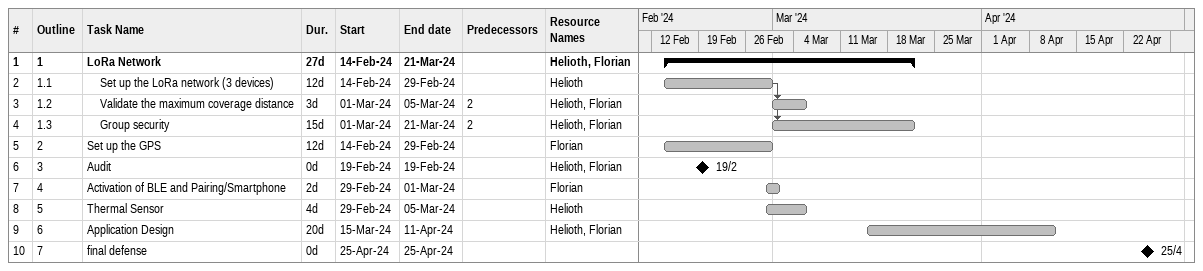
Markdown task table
| ID | WBS | Task | Duration | Start | Finish | Predecessors | Resources |
|---|---|---|---|---|---|---|---|
| 1 | 1 | **LoRa Network** | 27d | 2024-02-14 | 2024-03-21 |  | Helioth, Florian |
| 2 | 1.1 | Set up the LoRa network (3 devices) | 12d | 2024-02-14 | 2024-02-29 |  | Helioth |
| 3 | 1.2 | Validate the maximum coverage distance | 3d | 2024-03-01 | 2024-03-05 | 2 | Helioth, Florian |
| 4 | 1.3 | Group security | 15d | 2024-03-01 | 2024-03-21 | 2 | Helioth, Florian |
| 5 | 2 | Set up the GPS | 12d | 2024-02-14 | 2024-02-29 |  | Florian |
| 6 | 3 | Audit | 0d | 2024-02-19 | 2024-02-19 |  | Helioth, Florian |
| 7 | 4 | Activation of BLE and Pairing/Smartphone | 2d | 2024-02-29 | 2024-03-01 |  | Florian |
| 8 | 5 | Thermal Sensor | 4d | 2024-02-29 | 2024-03-05 |  | Helioth |
| 9 | 6 | Application Design | 20d | 2024-03-15 | 2024-04-11 |  | Helioth, Florian |
| 10 | 7 | final defense | 0d | 2024-04-25 | 2024-04-25 |  |  |
